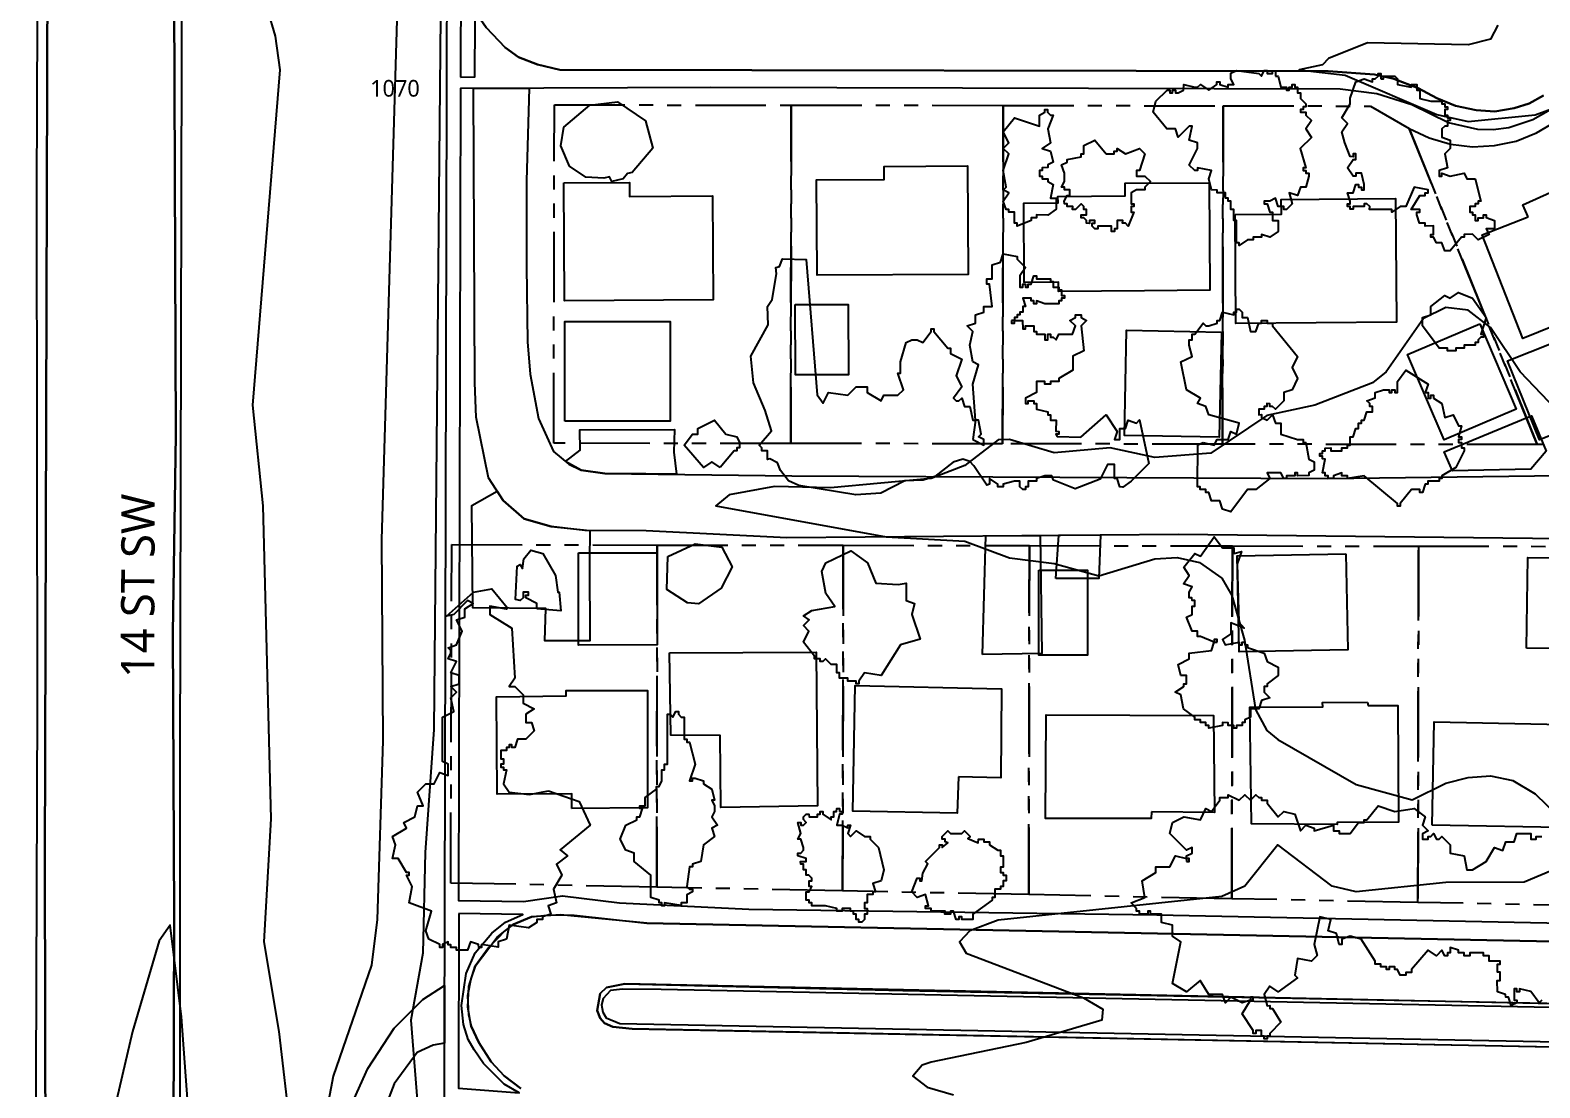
# Model space of a CAD drawing. Header units: metres. Extents: x -550 to 550, y -500 to 950.
# Drawn here: x 142.2 to 278.2, y -195.2 to -99.9 of the extents above; entities that cross this region are included whole.
import ezdxf
from ezdxf.enums import TextEntityAlignment as Align

# ---------------------------------------------------------------- set-up
doc = ezdxf.new("R2010")
doc.units = ezdxf.units.M
doc.header["$LTSCALE"] = 2
doc.linetypes.add('PHANTOM', pattern=[6.35, 3.175, -0.635, 0.635, -0.635, 0.635, -0.635])
for name, color, linetype in [('SITE-BLDG-EXIST', 7, 'CONTINUOUS'), ('SITE-PARKING', 250, 'CONTINUOUS'), ('SITE-PATH', 84, 'CONTINUOUS'), ('SITE-PROPERTY', 7, 'PHANTOM'), ('SITE-ROAD-CURB', 7, 'CONTINUOUS'), ('SITE-ROAD-GRAVEL', 32, 'CONTINUOUS'), ('SITE-ROAD-PAVED', 7, 'CONTINUOUS'), ('SITE-TREE-CANOPY', 94, 'CONTINUOUS'), ('TEXT', 7, 'CONTINUOUS'), ('TEXT-CONTOUR', 8, 'CONTINUOUS'), ('TOPO-CONTOUR-MAJOR', 8, 'CONTINUOUS'), ('TOPO-CONTOUR-MINOR', 9, 'CONTINUOUS')]:
    doc.layers.add(name, color=color, linetype=linetype)
doc.styles.add('OpenSans', font='OpenSans-Regular.ttf')

msp = doc.modelspace()

# ---------------------------------------------------------------- linework, layer by layer
at = {"layer": 'SITE-BLDG-EXIST'}
for points in [[(213.07, -121.85), (213.01, -113.38), (219.12, -113.35), (219.12, -112.17), (226.61, -112.11), (226.68, -121.92), (213.07, -121.97)], [(190.26, -113.66), (196.18, -113.62), (196.19, -114.87), (203.66, -114.83), (203.72, -124.18), (190.34, -124.29)], [(242.55, -123.38), (234.82, -123.43), (234.82, -122.6), (231.74, -122.62), (231.69, -115.47), (234.78, -115.45), (234.77, -114.87), (240.83, -114.83), (240.82, -113.68), (248.39, -113.64), (248.46, -123.33)], [(277.11, -116.71), (276.63, -115.62), (279.38, -114.4), (279.92, -115.6), (285.64, -113.35), (289.33, -122.54), (276.64, -127.66), (272.99, -118.33)], [(250.72, -116.51), (254.89, -116.47), (254.88, -115.14), (265.16, -115.06), (265.25, -126.21), (250.79, -126.31)], [(211.1, -124.61), (215.88, -124.6), (215.9, -130.94), (211.12, -130.95)], [(190.35, -135.13), (190.35, -126.14), (199.84, -126.15), (199.84, -135.13)], [(272.76, -126.34), (276.04, -134.05), (269.55, -136.82), (266.26, -129.11)], [(249.49, -127.1), (249.3, -136.57), (240.77, -136.41), (240.95, -126.93)], [(281.22, -127.3), (282.09, -126.94), (284.97, -134.06), (278.14, -136.82), (275.26, -129.7)], [(191.59, -146.99), (198.64, -146.98), (198.66, -155.28), (191.6, -155.3)], [(260.71, -147.08), (260.88, -155.73), (251.08, -155.92), (250.91, -147.27)], [(276.97, -155.57), (277.08, -147.42), (284.01, -147.5), (283.91, -155.64)], [(233.05, -148.54), (237.44, -148.54), (237.43, -156.22), (233.05, -156.21)], [(199.78, -156), (213, -155.93), (213.12, -169.78), (204.4, -169.95), (204.34, -163.46), (199.92, -163.43)], [(225.8, -167.16), (225.7, -170.45), (216.31, -170.27), (216.52, -158.93), (229.7, -159.23), (229.63, -167.27)], [(191, -170.02), (190.98, -168.69), (184.26, -168.74), (184.22, -159.95), (190.47, -159.88), (190.47, -159.4), (197.81, -159.38), (197.81, -169.96)], [(243.19, -170.33), (243.16, -170.92), (233.66, -170.93), (233.71, -161.6), (248.78, -161.64), (248.86, -170.39)], [(262.66, -160.43), (262.72, -160.75), (265.39, -160.74), (265.44, -171.26), (259.91, -171.28), (259.92, -171.48), (252.21, -171.4), (252.05, -160.9), (258.62, -160.86), (258.61, -160.46)], [(268.46, -171.52), (268.64, -162.23), (281.71, -162.48), (281.53, -171.77)]]:
    msp.add_lwpolyline(points, close=True, dxfattribs=at)
at = {"layer": 'SITE-PARKING'}
for points in [[(197.64, -139.86), (193.96, -139.83), (191.84, -139.53), (190.43, -138.75), (191.74, -137.73), (191.71, -135.89), (200.25, -135.88), (200.17, -137.93), (200.42, -139.91)], [(277.04, -134.8), (277.41, -134.64), (278.75, -137.83), (277.35, -139.45), (270.3, -139.61), (269.55, -137.9)], [(192.59, -147.75), (192.6, -154.92), (188.55, -154.91), (188.64, -151.99), (182.06, -151.93), (181.99, -142.73), (184.27, -141.42), (184.82, -142.27), (186.7, -143.92), (189.14, -144.62), (192.62, -144.98)], [(227.96, -156.14), (228.28, -145.47), (233.16, -145.43), (233.33, -156.07)], [(234.58, -149.29), (234.85, -145.41), (238.6, -145.38), (238.44, -149.3)]]:
    msp.add_lwpolyline(points, close=True, dxfattribs=at)
at = {"layer": 'SITE-PATH'}
msp.add_lwpolyline([(167.2, -250.85), (167.64, -232.41), (167.47, -215.17), (168.28, -206.74), (169.49, -201.37), (170.84, -197.4), (172.61, -193.45), (174.99, -189.81), (177.58, -187.23), (179.53, -185.98), (179.52, -191.16), (178.5, -191.34), (177.07, -192.02), (174.99, -194.83), (173.08, -199.81), (171.42, -212.99), (170.5, -217.57), (171.16, -250.81)], close=True, dxfattribs=at)
at = {"layer": 'SITE-PROPERTY'}
for points in [[(210.7, -137.14), (189.36, -137.11), (189.42, -106.62), (210.75, -106.65)], [(229.79, -137.16), (210.7, -137.14), (210.75, -106.65), (229.84, -106.67)], [(249.59, -137.2), (229.79, -137.16), (229.84, -106.67), (249.65, -106.71)], [(277.94, -137.24), (249.59, -137.2), (249.65, -106.71), (262.91, -106.73), (266.4, -108.76)], [(277.94, -137.24), (266.4, -108.76), (268.2, -109.6), (270.11, -110.16), (272.09, -110.39), (274.08, -110.29), (276.03, -109.88), (277.88, -109.15), (279.6, -108.13), (281.12, -106.84), (311.46, -137.29)], [(198.63, -177.11), (180.09, -176.74), (180.17, -146.25), (198.68, -146.29)], [(215.38, -177.46), (198.63, -177.11), (198.68, -146.29), (215.44, -146.31)], [(232.14, -177.79), (215.38, -177.46), (215.44, -146.31), (232.2, -146.33)], [(250.43, -178.16), (232.14, -177.79), (232.2, -146.33), (250.48, -146.37)], [(267.19, -178.49), (250.43, -178.16), (250.48, -146.37), (267.24, -146.39)], [(283.95, -178.82), (267.19, -178.49), (267.24, -146.39), (284.01, -146.41)]]:
    msp.add_lwpolyline(points, close=True, dxfattribs=at)
at = {"layer": 'SITE-ROAD-CURB'}
for points in [[(181.92, 193.55), (181.44, -92.86), (181.6, -95.79), (181.98, -97.25), (182.51, -98.58), (183.26, -99.64), (184.98, -101.45), (186.2, -102.32), (187.91, -102.98), (189.91, -103.47), (259.1, -103.58), (263.27, -103.9), (265.01, -104.29), (267.21, -105.11), (268.9, -106.02), (270.58, -106.7), (272.42, -107.11), (274.12, -107.23), (275.86, -106.93), (277.21, -106.49), (278.5, -105.77)], [(179.45, -215.85), (179.72, -105.43), (179.77, -92.89), (180.95, -92.82), (180.98, 13.67), (181.25, 83.65)], [(144.86, 76.85), (144.23, 56.82), (143.53, -174.85), (143.65, -230.46)], [(142.6, -236.16), (142.87, -160.59), (142.82, -114.47), (143.12, -36.24), (143.11, 0.69), (143.39, 53.12), (143.6, 64.63)], [(279.62, -106.81), (277.55, -107.98), (275.38, -108.7), (273.96, -108.88), (272.59, -108.85), (269.95, -108.24), (266.65, -106.62), (263.49, -105.63), (260.19, -105.22), (203.52, -105.06), (180.97, -105.15), (180.78, -178.33), (186.64, -178.41), (190.14, -177.89), (195.28, -178.54), (206.93, -179.09), (243.68, -179.62), (346.09, -181.72)], [(346.09, -183.37), (197.75, -180.35), (189.98, -179.6), (187.36, -179.79), (185.7, -180.49), (184.98, -181.02), (183.47, -182.58), (182.29, -184.23), (181.89, -185.36), (181.58, -186.91), (181.68, -188.58), (181.93, -189.64), (182.6, -191.11), (183.71, -192.85), (184.89, -194.11), (186.41, -195.27)]]:
    msp.add_lwpolyline(points, dxfattribs=at)
for points in [[(156.16, 38.64), (155.7, -166.1), (155.66, -258.67), (155.5, -262.54), (155.37, -278.72), (155.56, -312.59), (154.88, -278.79), (155.17, -179.77), (155.06, -154.24), (155.33, -136.36), (155.17, -97.06), (155.39, -57.87), (155.29, -36.99), (155.42, -20.27), (155.29, -4.81), (155.36, 23.11), (155.78, 66.32), (156.31, 78.62)], [(180.96, -104.12), (182.26, -104.11), (182.27, -99.08), (181.17, -96.38), (181, -94.99)], [(180.82, -179.5), (180.77, -195.23), (186.26, -195.66), (184.9, -194.87), (183.02, -192.99), (182.2, -191.78), (181.65, -190.84), (181.22, -189.5), (181.04, -187.79), (181.48, -184.9), (182.28, -183.03), (183.77, -181.27), (185.03, -180.27), (186.58, -179.58)], [(220.79, -186.43), (353.59, -189.03), (356.17, -189.39), (356.73, -189.84), (357.04, -190.63), (357.09, -191.43), (356.9, -192.1), (356.26, -192.7), (354.73, -192.96), (307.9, -192.11), (196.43, -189.89), (194.69, -189.71), (193.94, -189.37), (193.55, -188.91), (193.27, -188.24), (193.55, -186.71), (194.11, -186.15), (195.76, -185.83)], [(353.41, -192.48), (355.47, -192.4), (355.98, -192.11), (356.43, -191.7), (356.57, -191.02), (356.36, -190.19), (355.88, -189.7), (354.79, -189.48), (199.04, -186.35), (195.55, -186.3), (194.48, -186.44), (193.8, -187.16), (193.67, -187.73), (193.79, -188.39), (194.08, -188.89), (195.3, -189.39)]]:
    msp.add_lwpolyline(points, close=True, dxfattribs=at)
at = {"layer": 'SITE-ROAD-GRAVEL'}
msp.add_lwpolyline([(285.45, -145.79), (245.63, -145.33), (210.35, -145.63), (197.67, -145.02), (192.17, -144.98), (189.14, -144.62), (186.7, -143.92), (184.82, -142.27), (183.47, -140.22), (182.37, -134.76), (182.24, -131.66), (182.12, -105.14), (187.14, -105.11), (186.9, -113.48), (186.92, -121.2), (187, -127.99), (187.24, -130.89), (187.99, -134.87), (189.33, -137.85), (190.73, -138.99), (191.84, -139.53), (193.96, -139.83), (210.81, -140.06), (259.08, -140.3), (280.03, -140.03)], dxfattribs=at)
at = {"layer": 'SITE-ROAD-PAVED'}
for points in [[(143.65, -230.46), (143.53, -174.85), (144.23, 56.82), (144.86, 76.85), (145.78, 95.03), (147.51, 115.85), (151.82, 156.97), (153.58, 177.6), (155.01, 200.29), (156.6, 231.26), (156.31, 78.62), (155.78, 66.32), (155.36, 23.11), (155.29, -4.81), (155.42, -20.27), (155.29, -36.99), (155.39, -57.87), (155.17, -97.06), (155.33, -136.36), (155.06, -154.24), (155.17, -179.77), (154.88, -278.79)], [(278.5, -105.77), (277.21, -106.49), (275.86, -106.93), (274.12, -107.23), (272.42, -107.11), (270.58, -106.7), (268.9, -106.02), (267.21, -105.11), (265.01, -104.29), (263.27, -103.9), (259.1, -103.58), (189.91, -103.47), (187.91, -102.98), (186.2, -102.32), (184.98, -101.45), (183.26, -99.64), (182.51, -98.58), (181.98, -97.25), (181.6, -95.79), (181.44, -92.86), (181.92, 193.55)], [(186.41, -195.27), (184.89, -194.11), (183.71, -192.85), (182.6, -191.11), (181.93, -189.64), (181.62, -187.93), (181.72, -186.06), (182.29, -184.23), (184.27, -181.63), (185.7, -180.49), (187.36, -179.79), (189.01, -179.6), (191.19, -179.64), (197.75, -180.35), (346.09, -183.37)]]:
    msp.add_lwpolyline(points, dxfattribs=at)
msp.add_lwpolyline([(356.17, -189.39), (353.59, -189.03), (301.72, -188.11), (195.76, -185.83), (194.11, -186.15), (193.55, -186.71), (193.27, -188.24), (193.55, -188.91), (193.94, -189.37), (194.69, -189.71), (196.43, -189.89), (354.73, -192.96), (356.26, -192.7), (356.9, -192.1), (357.09, -191.43), (357.04, -190.63), (356.73, -189.84)], close=True, dxfattribs=at)
at = {"layer": 'SITE-TREE-CANOPY'}
for points in [[(254.35, -104.03), (254.6, -104.04), (254.85, -105.04), (255.34, -105.04), (255.35, -105.29), (255.6, -105.29), (255.6, -105.04), (255.85, -105.04), (255.85, -104.79), (256.1, -104.79), (256.1, -105.04), (256.35, -105.04), (256.35, -105.54), (256.6, -105.54), (256.6, -106.04), (257.1, -106.54), (257.1, -106.79), (256.84, -106.79), (256.84, -107.04), (256.6, -107.04), (256.6, -107.29), (257.1, -107.29), (257.1, -107.54), (257.59, -108.04), (257.1, -108.79), (257.6, -109.55), (256.59, -110.54), (257.1, -112.29), (256.84, -112.29), (256.84, -112.54), (257.1, -112.54), (257.1, -112.79), (257.35, -112.79), (257.35, -113.04), (257.1, -114.04), (256.6, -114.04), (256.35, -114.79), (255.6, -114.54), (255.85, -115.54), (255.34, -116.04), (255.1, -116.04), (255.1, -115.79), (254.6, -115.79), (254.35, -115.04), (253.85, -115.29), (253.35, -115.29), (253.35, -115.54), (253.6, -115.54), (253.85, -116.29), (254.1, -116.29), (254.1, -117.04), (254.6, -117.04), (254.6, -118.04), (253.85, -118.54), (253.09, -118.29), (253.1, -118.54), (252.35, -118.54), (252.35, -118.79), (251.85, -118.79), (251.1, -119.29), (251.1, -119.04), (250.85, -119.04), (250.85, -117.05), (250.6, -117.04), (250.6, -116.04), (250.35, -116.04), (250.35, -115.29), (250.1, -115.29), (250.1, -115.04), (249.85, -115.04), (249.85, -114.54), (249.1, -114.54), (249.1, -114.3), (248.6, -114.29), (248.35, -113.29), (248.6, -112.54), (247.35, -112.29), (247.35, -112.54), (247.1, -112.54), (246.6, -112.05), (247.35, -110.54), (247.35, -110.04), (246.59, -109.79), (246.85, -108.54), (246.6, -108.54), (245.6, -109.54), (245.35, -108.78), (244.59, -108.79), (243.35, -107.29), (243.6, -106.29), (244.6, -105.29), (244.84, -105.29), (244.84, -105.54), (245.1, -105.54), (245.1, -105.29), (245.35, -105.29), (245.35, -105.54), (245.6, -105.54), (246.09, -105.29), (246.1, -104.79), (247.1, -105.04), (247.35, -105.04), (247.6, -104.79), (248.35, -105.3), (249.09, -104.78), (249.09, -104.54), (249.35, -104.54), (249.35, -104.78), (250.1, -105.04), (250.1, -104.79), (250.6, -104.79), (250.35, -104.29), (250.35, -103.78), (250.84, -103.54), (252.85, -103.79), (253.1, -104.04), (253.34, -103.54), (253.6, -103.54), (253.6, -103.79), (254.1, -103.79), (254.1, -103.55), (254.35, -103.55)], [(263.85, -104.29), (264.1, -104.29), (264.1, -104.04), (265.1, -104.04), (265.35, -104.29), (265.35, -104.79), (266.59, -105.04), (266.6, -104.78), (267.1, -104.79), (267.1, -105.29), (267.35, -105.29), (267.35, -106.04), (268.35, -106.29), (269.35, -106.29), (269.35, -106.53), (269.6, -106.53), (269.6, -106.79), (269.85, -106.79), (269.85, -107.04), (269.6, -107.04), (269.6, -107.54), (269.85, -107.54), (269.85, -107.79), (270.1, -107.79), (270.1, -108.04), (269.85, -108.04), (269.85, -108.54), (269.6, -108.54), (269.35, -108.79), (269.35, -109.54), (270.1, -109.79), (270.1, -110.54), (269.6, -111.04), (269.84, -112.29), (269.1, -112.54), (269.1, -113.04), (269.34, -113.04), (269.35, -112.79), (270.1, -113.04), (271.35, -112.79), (271.6, -113.29), (272.35, -113.29), (272.85, -115.29), (272.6, -115.29), (272.6, -115.54), (272.35, -115.54), (272.35, -115.79), (271.85, -115.79), (271.85, -116.29), (272.1, -116.29), (272.1, -116.54), (272.35, -116.54), (272.35, -117.04), (272.6, -117.04), (272.6, -116.79), (273.1, -116.8), (273.1, -116.54), (273.35, -116.54), (273.35, -116.78), (274.1, -117.04), (274.1, -117.79), (273.35, -117.79), (273.6, -118.29), (272.6, -118.79), (272.1, -118.28), (271.35, -118.29), (271.35, -118.54), (271.1, -118.54), (270.09, -119.79), (269.6, -119.79), (269.35, -119.04), (268.85, -119.04), (268.6, -118.54), (268.35, -118.54), (268.35, -118.29), (268.6, -118.29), (268.59, -117.53), (267.85, -117.54), (267.85, -117.29), (267.34, -117.29), (267.1, -116.54), (267.1, -116.29), (267.35, -116.29), (267.35, -116.04), (266.59, -116.04), (267.35, -114.79), (267.85, -114.79), (267.85, -114.54), (268.1, -114.54), (268.1, -114.29), (266.85, -114.04), (266.1, -115.79), (265.6, -115.78), (264.85, -116.3), (264.85, -116.04), (262.84, -116.04), (262.85, -115.79), (262.6, -115.54), (262.35, -115.54), (262.35, -115.79), (261.35, -115.79), (261.35, -116.03), (261.1, -116.03), (261.1, -115.79), (260.85, -115.79), (260.85, -115.54), (261.1, -115.55), (261.1, -115.29), (260.85, -114.54), (261.35, -114.54), (261.6, -113.79), (261.85, -113.79), (261.85, -114.04), (262.1, -114.04), (262.1, -114.29), (262.35, -114.29), (262.35, -113.79), (262.1, -112.79), (261.6, -112.79), (261.6, -113.04), (261.35, -113.04), (260.85, -112.29), (261.35, -111.54), (261.6, -111.54), (261.6, -111.04), (261.35, -111.04), (261.35, -111.29), (261.1, -111.28), (260.6, -110.04), (260.35, -109.04), (260.85, -108.29), (260.35, -107.79), (261.1, -106.54), (261.09, -106.03), (261.6, -104.54), (262.35, -104.29), (263.1, -104.54), (263.1, -104.29), (263.34, -104.29), (263.6, -104.04), (263.6, -103.79), (263.85, -103.79)], [(193.88, -113.22), (192.26, -113.14), (190.77, -112.16), (189.99, -110.32), (190.27, -108.63), (192.61, -106.64), (195.09, -106.35), (197.63, -108.06), (198.27, -110.53), (196.43, -112.73), (196.01, -112.8), (195.6, -113.29), (194.6, -113.54), (194.39, -113.12)], [(234.1, -107.54), (234.35, -107.54), (233.85, -108.79), (234.1, -110.04), (233.35, -110.54), (234.1, -110.79), (234.34, -111.78), (233.85, -112.04), (233.85, -112.28), (233.35, -112.3), (233.35, -112.54), (233.1, -112.54), (233.1, -113.04), (233.35, -113.04), (233.35, -113.29), (233.85, -113.29), (233.85, -113.54), (234.35, -113.79), (234.09, -115.04), (234.6, -115.04), (234.6, -116.03), (233.85, -116.55), (232.85, -116.54), (232.85, -116.79), (232.35, -116.79), (232.35, -117.04), (231.1, -117.54), (231.1, -117.29), (230.85, -117.29), (230.85, -116.29), (230.35, -116.28), (230.35, -116.04), (230.1, -116.04), (229.85, -115.29), (230.35, -114.54), (229.85, -114.29), (230.1, -114.04), (229.85, -112.54), (230.35, -111.03), (229.84, -110.54), (230.35, -110.04), (229.85, -109.04), (230.85, -107.79), (233.1, -108.54), (233.1, -107.55), (233.6, -107.29), (233.6, -107.05), (233.84, -107.03), (233.84, -107.29)], [(239.1, -111.03), (239.84, -111.04), (239.84, -110.79), (240.1, -110.79), (240.1, -110.54), (240.85, -111.04), (242.1, -110.54), (242.6, -111.04), (242.1, -112.54), (241.85, -112.54), (241.85, -113.04), (242.59, -113.04), (243.1, -113.54), (242.6, -114.04), (242.6, -114.29), (241.85, -114.29), (241.35, -114.54), (241.35, -115.54), (241.59, -115.54), (241.6, -115.79), (241.35, -115.79), (241.35, -116.29), (241.6, -116.29), (241.1, -117.54), (240.85, -117.29), (240.59, -117.29), (240.6, -117.04), (240.1, -117.04), (240.1, -117.79), (239.85, -117.79), (239.85, -118.04), (239.6, -118.04), (239.6, -117.54), (238.35, -117.54), (238.35, -117.79), (238.1, -117.79), (237.85, -117.54), (237.85, -117.28), (238.09, -117.28), (238.1, -117.04), (237.6, -117.04), (237.6, -117.3), (237.35, -117.29), (237.35, -117.04), (237.1, -116.79), (236.85, -116.79), (236.85, -116.54), (237.34, -116.54), (237.34, -116.04), (237.1, -116.04), (237.1, -115.79), (236.85, -115.54), (236.35, -116.04), (236.09, -116.04), (236.1, -115.79), (235.6, -115.79), (235.6, -115.54), (235.35, -115.53), (235.34, -115.29), (235.6, -114.79), (235.85, -114.79), (235.84, -114.29), (235.35, -114.29), (235.35, -114.04), (235.1, -114.04), (235.35, -113.54), (235.35, -112.79), (235.1, -112.04), (235.59, -111.79), (235.59, -111.54), (236.85, -111.29), (236.85, -111.04), (237.1, -111.04), (237.1, -110.29), (238.1, -109.79)], [(231.1, -126.04), (231.59, -126.04), (231.6, -126.79), (231.85, -126.79), (231.85, -126.54), (232.6, -126.54), (232.6, -127.04), (232.85, -127.04), (232.85, -127.29), (233.59, -127.29), (233.6, -127.79), (233.85, -127.79), (233.85, -127.29), (234.1, -127.29), (234.1, -127.54), (234.35, -127.54), (234.6, -127.79), (234.84, -127.29), (236.09, -127.29), (236.35, -126.54), (235.85, -126.04), (236.35, -125.79), (236.35, -125.54), (236.85, -125.54), (236.85, -125.79), (237.35, -126.04), (236.85, -126.54), (237.1, -128.79), (236.1, -129.28), (236.1, -130.54), (234.85, -131.29), (234.85, -131.54), (234.09, -131.54), (234.09, -131.78), (233.6, -131.78), (233.6, -131.54), (232.84, -131.54), (232.85, -132.54), (231.85, -133.04), (231.84, -133.54), (232.1, -133.54), (232.1, -133.3), (232.6, -133.28), (232.6, -133.54), (232.85, -133.54), (232.85, -134.04), (233.85, -134.29), (233.85, -134.54), (234.1, -134.54), (234.1, -135.04), (234.6, -135.04), (234.59, -136.03), (234.85, -136.04), (234.85, -136.29), (234.59, -136.29), (234.71, -136.52), (236.83, -136.57), (239.1, -134.54), (240.1, -136.04), (239.85, -136.79), (240.35, -136.79), (240.35, -135.79), (240.85, -135.79), (241.1, -135.04), (241.85, -135.29), (242.12, -135.01), (242.95, -138.95), (241.37, -140.53), (240.6, -141.08), (240.35, -141.04), (240.1, -140.29), (239.85, -140.29), (239.85, -139.04), (239.23, -139.04), (238.58, -140.36), (236.31, -141.23), (234.38, -140.45), (234.21, -140.04), (233.6, -140.04), (232.85, -140.29), (232.85, -140.54), (232.1, -140.54), (232.1, -141.04), (231.85, -141.04), (231.85, -141.29), (231.6, -141.29), (231.35, -141.04), (231.34, -140.54), (230.85, -140.54), (229.85, -140.79), (229.85, -141.03), (229.35, -141.04), (229.35, -140.79), (228.6, -140.29), (228.6, -140.79), (228.35, -140.88), (227.19, -139.15), (226.82, -138.75), (226.2, -138.54), (225.32, -138.82), (223.68, -140.11), (222.62, -140.44), (220.99, -140.49), (218.83, -141.6), (216.56, -141.76), (211.42, -140.92), (210.49, -140.51), (209.78, -139.56), (209.51, -138.89), (208.83, -138.52), (208.6, -138.59), (208.6, -137.79), (208.1, -137.79), (208.1, -137.54), (207.85, -137.29), (208.98, -135.98), (208.4, -134.17), (207.34, -131.68), (207.12, -129.28), (208.68, -126.45), (208.6, -124.79), (209.02, -124.16), (209.42, -121.86), (209.35, -121.29), (209.69, -121.18), (209.95, -120.5), (212.08, -120.57), (213.07, -132.75), (213.62, -133.49), (214.1, -132.54), (215.85, -132.79), (216.6, -132.04), (217.6, -132.04), (217.6, -132.54), (218.85, -133.29), (219.1, -132.79), (220.35, -132.79), (220.85, -132.29), (220.34, -130.79), (220.6, -130.79), (220.6, -129.79), (221.1, -128.04), (221.6, -127.79), (222.1, -127.79), (222.6, -128.04), (223.35, -127.04), (223.35, -126.79), (223.59, -126.79), (223.59, -127.04), (224.85, -128.54), (225.1, -128.54), (225.09, -129.04), (226.1, -129.54), (225.6, -131.04), (226.1, -132.04), (225.35, -133.04), (225.59, -133.29), (225.85, -133.29), (226.1, -133.04), (226.35, -133.79), (226.84, -133.79), (227.1, -135.04), (227.35, -135.04), (227.1, -131.79), (227.6, -130.04), (227.1, -129.78), (226.84, -128.29), (227.1, -127.04), (226.6, -126.54), (227.35, -126.29), (227.35, -125.54), (228.1, -125.29), (228.1, -124.79), (228.85, -124.79), (228.6, -122.79), (228.35, -122.79), (228.35, -122.29), (228.85, -122.29), (228.85, -121.04), (229.6, -120.79), (229.85, -120.04), (231.1, -120.29), (231.1, -120.54), (231.85, -121.29), (231.35, -122.04), (231.35, -123.04), (231.6, -123.04), (231.6, -122.79), (231.84, -122.79), (231.85, -123.04), (232.1, -123.04), (232.1, -122.79), (232.35, -122.79), (232.6, -122.04), (232.85, -122.04), (232.85, -122.29), (234.1, -122.29), (234.1, -122.54), (234.34, -122.54), (234.34, -123.04), (234.85, -123.04), (234.85, -123.29), (235.1, -123.29), (235.09, -123.79), (235.35, -123.79), (235.35, -124.04), (235.09, -124.04), (235.1, -124.29), (234.85, -124.29), (234.85, -124.54), (233.6, -124.54), (232.85, -124.29), (232.85, -124.54), (232.6, -124.54), (232.6, -124.29), (232.35, -124.29), (232.35, -124.04), (231.6, -124.04), (231.85, -124.79), (231.6, -124.78), (231.6, -125.29), (231.35, -125.29), (231.35, -125.54), (231.1, -125.54), (231.1, -125.79), (230.85, -125.79), (230.85, -126.04)], [(273.35, -125.79), (272.85, -127.28), (273.1, -127.28), (273.1, -127.54), (272.84, -127.54), (272.6, -127.78), (272.6, -128.04), (272.35, -128.04), (272.35, -128.28), (271.35, -128.29), (271.35, -128.54), (270.6, -128.54), (270.6, -128.79), (269.84, -128.79), (269.84, -128.54), (269.1, -128.54), (267.6, -126.54), (267.6, -125.79), (268.35, -125.54), (268.35, -124.79), (269.6, -123.79), (270.1, -124.04), (270.85, -123.54), (272.1, -124.04)], [(247.85, -137.04), (248.85, -137.29), (249.1, -136.79), (250.1, -136.79), (250.35, -136.04), (250.85, -136.29), (251.1, -135.29), (248.35, -134.54), (248.1, -133.79), (247.34, -133.54), (247.6, -133.04), (246.35, -132.29), (245.85, -129.79), (246.85, -129.29), (246.6, -128.29), (246.6, -127.79), (246.85, -127.79), (246.85, -127.28), (247.1, -127.29), (247.85, -126.29), (248.1, -126.54), (248.35, -126.54), (249.1, -126.29), (249.1, -126.04), (249.35, -126.04), (249.6, -125.29), (250.6, -125.54), (250.6, -125.29), (250.85, -125.29), (250.85, -125.04), (251.1, -125.04), (251.35, -125.29), (251.35, -125.79), (251.85, -125.79), (252.1, -127.04), (252.6, -127.04), (252.85, -126.29), (253.1, -126.29), (253.1, -126.04), (253.6, -126.04), (253.6, -126.29), (254.1, -126.29), (254.1, -126.54), (256.35, -129.29), (255.85, -130.29), (256.35, -131.29), (255.85, -132.29), (255.1, -132.53), (255.1, -133.29), (254.35, -134.04), (254.1, -133.79), (253.85, -133.79), (253.85, -133.55), (253.59, -133.54), (253.59, -133.79), (253.35, -133.79), (253.35, -134.05), (252.85, -134.04), (252.85, -134.55), (253.09, -134.53), (253.09, -134.79), (253.6, -135.04), (254.1, -134.54), (254.35, -135.29), (254.85, -135.29), (254.85, -136.29), (256.35, -136.79), (256.85, -136.79), (256.85, -137.04), (257.09, -137.04), (257.35, -138.54), (257.85, -138.79), (257.85, -139.53), (257.35, -139.79), (257.35, -140.03), (256.35, -140.04), (256.35, -139.79), (256.1, -139.79), (256.1, -140.04), (255.35, -140.04), (255.35, -140.29), (255.1, -140.29), (254.85, -139.79), (253.6, -139.79), (253.85, -140.29), (252.59, -141.29), (251.85, -141.28), (250.34, -143.29), (249.6, -143.04), (249.35, -142.29), (248.6, -142.29), (248.35, -141.54), (248.1, -141.54), (248.1, -141.29), (247.59, -141.29), (247.59, -141.03), (247.35, -141.03), (247.37, -137.27)], [(230.6, -126.04), (230.6, -126.29), (230.85, -126.29), (230.85, -126.04)], [(267.85, -132.54), (268.1, -132.54), (268.1, -133.04), (268.35, -133.04), (268.35, -132.79), (268.6, -132.79), (268.6, -133.04), (269.35, -133.54), (269.6, -134.79), (270.35, -134.55), (270.85, -135.54), (271.1, -135.54), (270.85, -136.54), (271.1, -136.54), (271.1, -136.79), (270.85, -136.79), (270.85, -137.04), (271.1, -137.04), (271.1, -137.54), (271.35, -137.54), (271.35, -137.79), (270.6, -139.3), (269.35, -140.04), (269.35, -140.29), (269.1, -140.29), (269.1, -140.54), (268.09, -140.54), (268.09, -140.79), (267.85, -140.79), (267.6, -141.54), (267.35, -141.54), (267.35, -141.29), (266.6, -141.29), (265.6, -142.54), (265.6, -142.79), (265.35, -142.79), (265.35, -142.54), (262.35, -140.04), (260.85, -140.3), (260.85, -140.04), (260.35, -140.04), (260.35, -139.79), (259.6, -140.04), (259.6, -140.29), (259.1, -140.29), (259.1, -140.04), (258.85, -140.04), (258.85, -139.79), (258.6, -139.79), (258.85, -138.54), (258.6, -138.53), (258.6, -138.29), (258.35, -138.29), (258.35, -138.04), (258.6, -138.05), (258.6, -137.79), (258.85, -137.79), (258.85, -137.55), (259.35, -137.53), (259.35, -137.79), (260.35, -137.79), (260.35, -137.54), (260.85, -137.54), (260.84, -137.29), (261.1, -137.29), (261.1, -136.54), (261.35, -136.54), (261.6, -135.79), (261.85, -135.79), (261.84, -135.29), (262.1, -135.29), (262.1, -135.04), (262.35, -135.04), (262.6, -134.29), (263.1, -134.29), (263.1, -133.79), (262.85, -133.79), (262.85, -133.53), (262.6, -133.29), (263.35, -133.03), (263.35, -132.55), (264.1, -132.29), (264.6, -132.29), (264.6, -132.54), (264.85, -132.54), (264.85, -132.29), (265.1, -132.29), (265.1, -132.54), (265.35, -132.54), (265.35, -131.54), (266.1, -130.54), (268.1, -131.79)], [(204.35, -139.29), (203.6, -138.79), (202.85, -139.29), (201.1, -137.29), (201.85, -136.29), (202.35, -136.29), (202.35, -135.79), (203.85, -135.04), (204.85, -136.29), (205.85, -136.54), (206.09, -137.04), (206.1, -137.54), (205.85, -137.54), (205.85, -137.79), (205.6, -137.79)], [(227.1, -136.79), (228.1, -137.29), (228.1, -136.79), (227.6, -136.54), (227.85, -136.29), (227.6, -135.04), (227.35, -135.04)], [(187.85, -152.04), (187.84, -151.54), (186.85, -151.04), (186.85, -150.79), (187.09, -150.79), (187.09, -150.54), (186.6, -150.53), (186.6, -151.03), (186.35, -151.29), (185.91, -151.19), (186.07, -148.18), (186.35, -148.04), (186.56, -148.39), (186.68, -147.54), (187.31, -146.76), (188.38, -147.04), (189.51, -149.03), (189.74, -150.54), (189.85, -150.54), (190.01, -152.22)], [(199.63, -147.33), (202.11, -146.19), (204.51, -146.47), (205.43, -148.24), (204.44, -150.16), (202.39, -151.57), (201.4, -151.5), (199.56, -150.3)], [(213.87, -150.65), (213.51, -148.67), (213.86, -147.89), (216.12, -146.82), (217.61, -147.88), (218.37, -149.71), (220.38, -149.85), (221.1, -149.71), (221.1, -151.29), (221.85, -151.54), (221.6, -152.54), (222.35, -154.78), (220.59, -155.29), (218.85, -158.04), (217.35, -157.79), (216.85, -158.54), (216.85, -158.79), (216.6, -158.79), (216.59, -158.54), (215.85, -158.54), (215.85, -158.29), (215.1, -158.29), (215.1, -157.79), (214.85, -157.79), (214.85, -157.04), (214.35, -157.04), (213.85, -156.54), (213.6, -156.79), (213.35, -156.79), (213.35, -156.54), (212.85, -156.54), (212.85, -156.29), (211.84, -155.04), (212.34, -154.04), (211.85, -153.54), (212.35, -153.04), (211.85, -152.67), (212.59, -152.19), (214.68, -151.81)], [(247.6, -154.54), (247.35, -154.54), (247.35, -154.04), (246.85, -154.04), (246.35, -152.79), (246.85, -152.54), (246.85, -151.79), (247.1, -151.79), (247.1, -151.29), (246.85, -151.29), (246.84, -151.05), (246.6, -151.04), (246.6, -150.54), (246.85, -150.04), (246.09, -149.79), (246.59, -149.04), (246.1, -148.29), (247.1, -147.04), (247.6, -147.29), (248.85, -145.54), (249.6, -146.54), (250.6, -146.54), (250.6, -147.05), (251.3, -146.87), (250.9, -147.98), (251.05, -153.25), (251.54, -153.79), (250.35, -153.29), (250.34, -154.29), (249.6, -154.79), (249.84, -155.29), (251.1, -155.04), (251.09, -155.29), (251.35, -155.29), (251.35, -155.04), (251.6, -155.04), (251.6, -155.29), (251.85, -155.29), (251.85, -155.53), (253.35, -156.04), (253.6, -156.79), (254.6, -157.3), (254.6, -158.04), (253.6, -158.78), (253.6, -159.04), (253.34, -159.04), (253.35, -159.54), (253.85, -160.04), (253.1, -160.29), (252.85, -161.04), (252.1, -161.04), (252.1, -161.79), (251.6, -162.04), (251.6, -162.29), (251.35, -162.29), (251.35, -162.54), (250.85, -162.54), (250.85, -162.79), (250.6, -162.79), (250.6, -162.54), (250.1, -162.54), (250.1, -162.3), (249.6, -162.29), (249.6, -162.54), (248.35, -162.79), (248.35, -162.54), (248.1, -162.54), (248.09, -162.29), (247.6, -162.29), (247.6, -162.04), (247.1, -162.04), (247.1, -161.79), (246.09, -161.04), (245.85, -159.79), (245.34, -159.54), (246.1, -159.04), (246.1, -158.79), (246.35, -158.79), (246.35, -158.04), (245.85, -158.04), (245.6, -157.04), (246.6, -156.54), (246.6, -156.04), (248.6, -155.79), (248.85, -155.04)], [(188.88, -168.42), (191.64, -169.41), (192.63, -171.53), (189.93, -173.75), (190.6, -174.29), (189.6, -175.04), (190.1, -176.03), (189.35, -177.29), (189.6, -178.54), (188.85, -178.79), (189.1, -179.54), (188.35, -179.79), (188.35, -180.04), (187.85, -180.04), (187.85, -180.29), (187.1, -180.79), (185.35, -180.54), (185.1, -181.79), (184.35, -182.04), (184.35, -182.53), (182.85, -182.29), (182.85, -182.54), (182.6, -182.54), (182.59, -182.29), (181.85, -182.04), (181.6, -182.79), (180.6, -182.79), (180.6, -182.54), (180.1, -182.54), (180.09, -182.3), (179.85, -182.3), (179.85, -182.04), (179.35, -182.29), (179.35, -182.54), (179.1, -182.54), (179.1, -182.29), (178.1, -181.79), (177.85, -181.04), (178.35, -179.29), (176.35, -178.54), (176.6, -177.04), (176.1, -176.04), (176.35, -176.04), (176.35, -175.79), (176.1, -175.79), (175.35, -174.54), (174.85, -174.54), (175.1, -173.29), (174.85, -172.54), (176.1, -171.79), (175.85, -171.29), (176.85, -170.79), (177.1, -169.79), (177.6, -169.79), (177.1, -168.54), (177.84, -167.79), (178.6, -167.79), (179.1, -166.79), (179.85, -167.04), (179.85, -166.04), (179.35, -165.79), (179.35, -161.79), (180.35, -161.29), (180.09, -160.04), (180.6, -159.54), (180.1, -159.04), (180.85, -158.79), (180.85, -158.04), (180.1, -157.79), (180.6, -156.79), (179.85, -156.54), (180.1, -156.04), (180.1, -155.79), (179.85, -155.54), (180.6, -155.29), (181.1, -154.04), (180.6, -153.04), (181.35, -152.79), (181.35, -152.04), (182.1, -151.54), (181.59, -151.28), (180.35, -152.54), (179.7, -152.71), (182.14, -150.52), (183.77, -150.23), (185.16, -151.91), (185.1, -152.05), (183.6, -151.79), (183.59, -152.54), (185.59, -153.79), (185.85, -158.29), (185.35, -159.04), (185.85, -159.04), (186.6, -159.79), (186.6, -160.53), (187.6, -161.04), (186.85, -161.54), (186.85, -162.29), (187.35, -162.29), (187.6, -163.04), (186.85, -163.79), (186.09, -163.79), (185.85, -164.54), (185.59, -164.54), (185.6, -164.29), (185.35, -164.29), (185.35, -164.54), (185.1, -164.54), (185.1, -164.79), (184.6, -164.79), (184.6, -165.54), (184.85, -165.54), (184.85, -166.04), (184.6, -166.04), (184.6, -166.29), (184.85, -166.29), (184.85, -166.54), (185.1, -166.54), (184.85, -167.79), (185.35, -168.54), (187.18, -168.77)], [(249.1, -155.04), (249.1, -154.79), (248.85, -154.79), (248.85, -155.04)], [(200.85, -161.79), (201.1, -161.79), (201.1, -163.79), (201.35, -163.79), (201.35, -164.04), (201.6, -164.04), (202.1, -166.04), (201.6, -167.54), (201.85, -167.54), (201.85, -167.3), (202.1, -167.28), (202.85, -167.54), (202.85, -167.79), (203.6, -168.29), (203.85, -169.29), (203.6, -169.29), (203.85, -169.79), (203.85, -170.29), (203.6, -170.79), (204.1, -171.54), (203.6, -171.79), (203.85, -172.54), (202.85, -173.29), (202.6, -174.79), (201.85, -175.04), (201.85, -175.29), (201.6, -175.29), (201.35, -177.04), (201.6, -177.29), (201.85, -177.3), (201.85, -177.54), (201.34, -177.8), (201.35, -178.54), (200.84, -178.54), (200.84, -178.78), (199.35, -178.54), (199.35, -178.79), (199.1, -178.79), (199.1, -178.54), (198.85, -178.54), (198.85, -178.29), (198.1, -178.04), (198.09, -176.04), (196.6, -174.79), (196.59, -174.04), (195.85, -173.79), (195.35, -172.79), (195.85, -171.54), (196.84, -171.04), (196.84, -170.79), (197.1, -170.79), (197.35, -170.04), (197.1, -170.04), (197.1, -169.79), (197.6, -169.79), (197.6, -169.04), (198.6, -168.29), (198.6, -168.04), (198.85, -168.04), (199.1, -167.54), (199.1, -166.54), (199.35, -166.54), (199.35, -166.03), (199.6, -166.04), (199.6, -161.54), (199.85, -161.54), (200.1, -161.79), (200.35, -161.29), (200.6, -161.29), (200.6, -161.54)], [(215.1, -170.29), (215.35, -170.29), (215.35, -170.54), (215.1, -170.54), (214.85, -171.54), (215.35, -171.54), (215.85, -171.78), (215.85, -171.54), (216.1, -171.54), (215.85, -172.29), (216.1, -172.54), (216.6, -172.04), (217.35, -172.54), (217.85, -172.54), (217.85, -172.79), (218.6, -173.53), (219.1, -175.54), (218.85, -176.54), (218.1, -176.79), (218.35, -177.54), (218.09, -177.54), (218.1, -177.79), (217.6, -177.79), (217.59, -178.54), (217.35, -178.54), (217.35, -179.04), (217.6, -179.04), (217.6, -179.54), (217.35, -179.54), (217.35, -180.04), (217.1, -180.28), (216.85, -180.28), (216.85, -180.04), (216.6, -180.04), (216.6, -179.54), (216.35, -179.54), (216.35, -179.29), (216.1, -179.29), (216.1, -179.04), (215.35, -179.04), (215.35, -179.29), (214.85, -179.29), (214.85, -179.04), (213.85, -178.79), (212.6, -178.79), (212.6, -178.54), (212.35, -178.54), (212.35, -178.29), (212.1, -178.29), (212.1, -177.54), (212.35, -177.54), (212.6, -177.04), (212.35, -177.04), (212.35, -176.54), (212.6, -176.54), (212.6, -176.29), (212.34, -176.04), (212.1, -176.04), (212.1, -175.54), (211.85, -175.54), (211.85, -175.04), (211.6, -175.04), (211.59, -174.79), (212.1, -174.79), (212.1, -174.54), (211.35, -174.29), (211.35, -174.04), (211.6, -174.04), (211.85, -173.79), (211.85, -173.54), (211.6, -172.79), (211.34, -172.79), (211.6, -172.29), (211.35, -171.29), (211.6, -171.29), (211.6, -171.53), (211.84, -171.53), (212.1, -171.29), (211.85, -171.03), (211.85, -170.79), (212.1, -170.55), (212.34, -170.53), (212.35, -170.79), (213.1, -170.79), (213.1, -170.54), (213.35, -170.54), (213.35, -170.29), (213.59, -170.29), (213.59, -170.54), (214.35, -171.04), (214.35, -170.79), (214.6, -170.79), (214.6, -170.29), (214.84, -170.29), (214.85, -170.04), (215.1, -170.04)], [(222.61, -175.84), (223.06, -175.01), (222.85, -174.79), (224.1, -173.54), (224.1, -173.29), (224.35, -173.29), (224.35, -173.53), (224.85, -173.12), (224.6, -173.04), (224.6, -172.79), (224.35, -172.79), (224.35, -172.54), (224.85, -172.04), (225.1, -172.29), (226.1, -172.29), (226.35, -172.04), (226.85, -172.54), (226.64, -172.74), (227.59, -173.11), (227.6, -172.79), (228.1, -172.79), (228.1, -173.04), (228.6, -173.04), (228.6, -173.29), (229.35, -173.79), (229.6, -173.79), (229.59, -174.29), (229.85, -174.29), (229.85, -175.3), (229.6, -175.3), (229.6, -175.78), (229.85, -175.78), (229.85, -176.04), (230.1, -176.04), (230.1, -176.54), (229.84, -176.54), (229.85, -177.04), (229.6, -177.04), (229.6, -177.29), (229.1, -177.29), (229.1, -178.04), (228.85, -178.04), (228.85, -178.29), (227.1, -179.54), (227.09, -180.04), (226.1, -180.04), (226.1, -179.78), (225.84, -179.8), (225.84, -180.04), (225.6, -180.04), (225.35, -179.29), (225.1, -179.29), (225.1, -179.54), (224.59, -179.54), (224.6, -179.29), (223.35, -179.29), (223.35, -179.04), (222.85, -179.04), (222.85, -178.79), (223.1, -178.79), (222.85, -177.79), (222.1, -178.04), (221.6, -177.54), (222.1, -176.29), (222.34, -176.29), (222.34, -176.54), (222.51, -176.54)], [(246.35, -174.79), (246.6, -174.79), (246.6, -174.54), (246.35, -174.54)], [(252.35, -187.29), (252.35, -187.04), (252.1, -187.04), (252.1, -187.29)]]:
    msp.add_lwpolyline(points, close=True, dxfattribs=at)
msp.add_lwpolyline([(278.35, -187.29), (278.1, -187.54), (277.35, -186.53), (276.35, -186.29), (276.34, -186.54), (276.1, -186.54), (276.1, -186.29), (275.85, -186.29), (275.85, -187.29), (276.1, -187.29), (276.1, -187.53), (275.6, -187.79), (275.35, -187.04), (275.1, -187.04), (275.09, -186.79), (274.35, -186.54), (274.34, -185.54), (274.6, -185.54), (274.6, -184.78), (274.35, -184.78), (274.35, -184.04), (274.6, -184.04), (274.6, -183.79), (273.6, -183.79), (273.6, -183.29), (273.1, -183.29), (273.1, -183.04), (271.85, -183.04), (271.85, -183.29), (271.35, -183.29), (271.35, -183.03), (270.85, -183.04), (270.85, -182.79), (270.1, -182.54), (270.1, -183.04), (269.85, -183.04), (269.85, -183.29), (269.6, -183.29), (269.35, -182.79), (268.85, -183.29), (268.1, -182.79), (266.6, -184.54), (266.6, -184.79), (266.1, -184.79), (266.1, -185.04), (265.59, -185.04), (265.35, -184.54), (265.1, -184.54), (265.1, -184.29), (264.6, -184.29), (264.6, -184.54), (264.35, -184.54), (264.35, -184.29), (263.85, -184.29), (263.85, -184.04), (263.35, -184.04), (263.35, -183.79), (262.09, -181.79), (261.1, -181.54), (260.35, -181.79), (260.35, -182.29), (260.1, -182.29), (259.85, -181.28), (259.1, -181.04), (259.35, -180.04), (258.35, -179.79), (257.84, -182.29), (258.1, -183.28), (257.6, -183.78), (256.35, -183.54), (256.1, -185.04), (256.35, -185.28), (254.59, -186.54), (253.85, -186.04), (253.34, -186.79), (253.6, -187.8), (253.85, -187.78), (253.85, -188.04), (254.09, -188.04), (254.84, -189.29), (253.85, -190.29), (253.85, -190.54), (253.6, -190.54), (253.6, -190.79), (253.35, -190.79), (253.35, -190.54), (253.1, -190.54), (253.09, -190.04), (252.6, -190.04), (252.6, -190.29), (252.35, -190.29), (252.35, -190.04), (251.35, -188.54), (252.1, -187.29), (251.35, -187.54), (250.35, -187.03), (249.85, -187.53), (249.59, -186.79), (248.35, -186.79), (247.59, -185.54), (246.35, -186.54), (245.1, -185.79), (245.85, -182.03), (245.1, -181.54), (245.1, -180.54), (244.1, -180.29), (244.1, -179.54), (243.1, -179.54), (243.1, -179.29), (242.85, -179.29), (242.85, -179.54), (242.1, -179.54), (242.1, -179.29), (241.85, -179.29), (241.85, -179.04), (241.35, -178.54), (242.6, -178.04), (242.35, -176.53), (243.6, -175.79), (243.6, -175.29), (244.85, -175.29), (245.35, -174.29), (246.35, -174.54), (246.34, -174.29), (246.85, -174.04), (246.85, -173.54), (246.35, -173.79), (244.85, -172.29), (245.1, -171.29), (246.1, -170.79), (247.6, -171.04), (248.1, -170.03), (248.6, -170.29), (249.35, -169.29), (249.35, -169.04), (250.09, -169.04), (250.09, -168.79), (251.1, -169.29), (251.6, -168.79), (252.1, -169.29), (252.59, -168.79), (252.85, -169.04), (253.1, -169.04), (253.1, -169.28), (253.6, -169.29), (253.6, -169.54), (254.6, -170.79), (255.1, -170.29), (256.1, -170.53), (256.6, -172.04), (257.1, -171.54), (257.85, -171.79), (257.85, -172.04), (259.6, -171.54), (259.6, -172.04), (260.1, -172.04), (260.1, -172.29), (261.1, -172.29), (261.85, -171.29), (262.35, -171.29), (262.35, -171.04), (262.6, -171.04), (263.6, -169.79), (265.1, -170.29), (266.85, -170.04), (267.85, -170.79), (267.6, -171.54), (268.1, -172.04), (267.6, -172.3), (267.6, -172.78), (268.1, -172.79), (268.1, -172.54), (268.35, -172.54), (268.6, -172.29), (268.85, -172.79), (269.1, -172.79), (269.35, -172.54), (270.1, -173.29), (270.1, -174.04), (271.35, -174.29), (271.6, -175.54), (272.1, -175.54), (273.35, -174.79), (274.1, -173.54), (274.85, -173.8), (275.1, -173.04), (275.85, -173.04), (276.1, -172.29), (277.35, -172.29), (277.35, -172.79), (277.85, -172.79), (277.84, -172.54), (278.35, -172.54)], dxfattribs=at)
at = {"layer": 'TOPO-CONTOUR-MAJOR'}
for points in [[(165.68, -199.18), (164.64, -190.12), (163.28, -182.05), (163.91, -170.97), (163.2, -142.76), (162.27, -133.69), (164.71, -103.46), (164.29, -100.44), (162.23, -93.38), (161.1, -87.34), (161.01, -72.22), (159.84, -64.16), (159.35, -54.09), (156.93, -35.95), (156.1, -22.85), (154.83, -13), (153.82, -12.84), (151.89, -23.86), (149.18, -33.94), (147.46, -37.97), (144.75, -51.32), (144.11, -59.13), (142.98, -66.18), (141.73, -70.37)], [(176.77, -47.03), (173.86, -145.78), (173.96, -163.92), (173.47, -180.04), (172.96, -184.13), (169.51, -194.15), (168.35, -200.19)]]:
    msp.add_lwpolyline(points, dxfattribs=at)
at = {"layer": 'TOPO-CONTOUR-MINOR'}
for points in [[(179.2, -95.4), (178.56, -162.91), (177.77, -173.99), (177.58, -183.06), (176.5, -189.11), (177.21, -198.18)], [(274.39, -99.43), (273.72, -100.71), (271.71, -101.22), (262.64, -101.02), (259.15, -102.45), (258.61, -103.01), (256.48, -103.46), (260.63, -103.95), (268.88, -107.49), (271.71, -108.11), (277.76, -107.51), (280.78, -106.4)], [(280.24, -134.7), (276.39, -130.67), (273.72, -126.68), (271.71, -125.12), (269.69, -124.87), (267.68, -125.86), (264.34, -130.67), (263.09, -131.67), (257.91, -133.69), (253.57, -134.6), (248.53, -138.02), (243.5, -138.4), (239.47, -137.53), (234.43, -137.97), (230.4, -136.79), (229.39, -136.82), (226.37, -139.12), (223.34, -140.3), (214.28, -141.14), (209.24, -141), (205.17, -141.75), (203.97, -142.76), (219.31, -145.54), (226.37, -145.95), (230.4, -147.43), (234.43, -147.96), (238.46, -149.06), (243.5, -147.54), (245.51, -147.42), (247.53, -147.85), (249.54, -149.27), (250.44, -150.82), (251.56, -154.85), (252.56, -161.1), (253.57, -163), (254.58, -163.81), (261.63, -167.86), (266.67, -169.24), (269.69, -167.75), (271.71, -167.24), (273.72, -167.07), (275.74, -167.49), (277.76, -168.69), (279.77, -170.67)], [(279.77, -175.4), (276.75, -176.66), (269.69, -176.7), (261.63, -177.53), (259.46, -177.02), (254.58, -173.3), (251.6, -177.02), (249.54, -177.96), (229.39, -180.1), (226.84, -181.05), (225.9, -182.05), (226.49, -183.06), (237.06, -187.09), (238.82, -188.1), (238.71, -189.11), (231.92, -191.12), (223.34, -192.88), (222.55, -193.14), (221.7, -194.15), (223, -195.15), (225.36, -195.83)], [(157.7, -214.3), (155.83, -188.79), (154.83, -180.55), (153.82, -181.95), (151.41, -190.12), (148.83, -201.2)]]:
    msp.add_lwpolyline(points, dxfattribs=at)

# ---------------------------------------------------------------- texts
at = {"layer": 'TEXT', "style": 'OpenSans'}
msp.add_text('14 ST SW', height=3, rotation=89.8009, dxfattribs=at).set_placement((151.9, -149.96), align=Align.MIDDLE_CENTER)
at = {"layer": 'TEXT-CONTOUR', "style": 'OpenSans'}
msp.add_text('1070', height=1.5, dxfattribs=at).set_placement((175.06, -105.13), align=Align.MIDDLE_CENTER)

doc.saveas('drawing.dxf')
